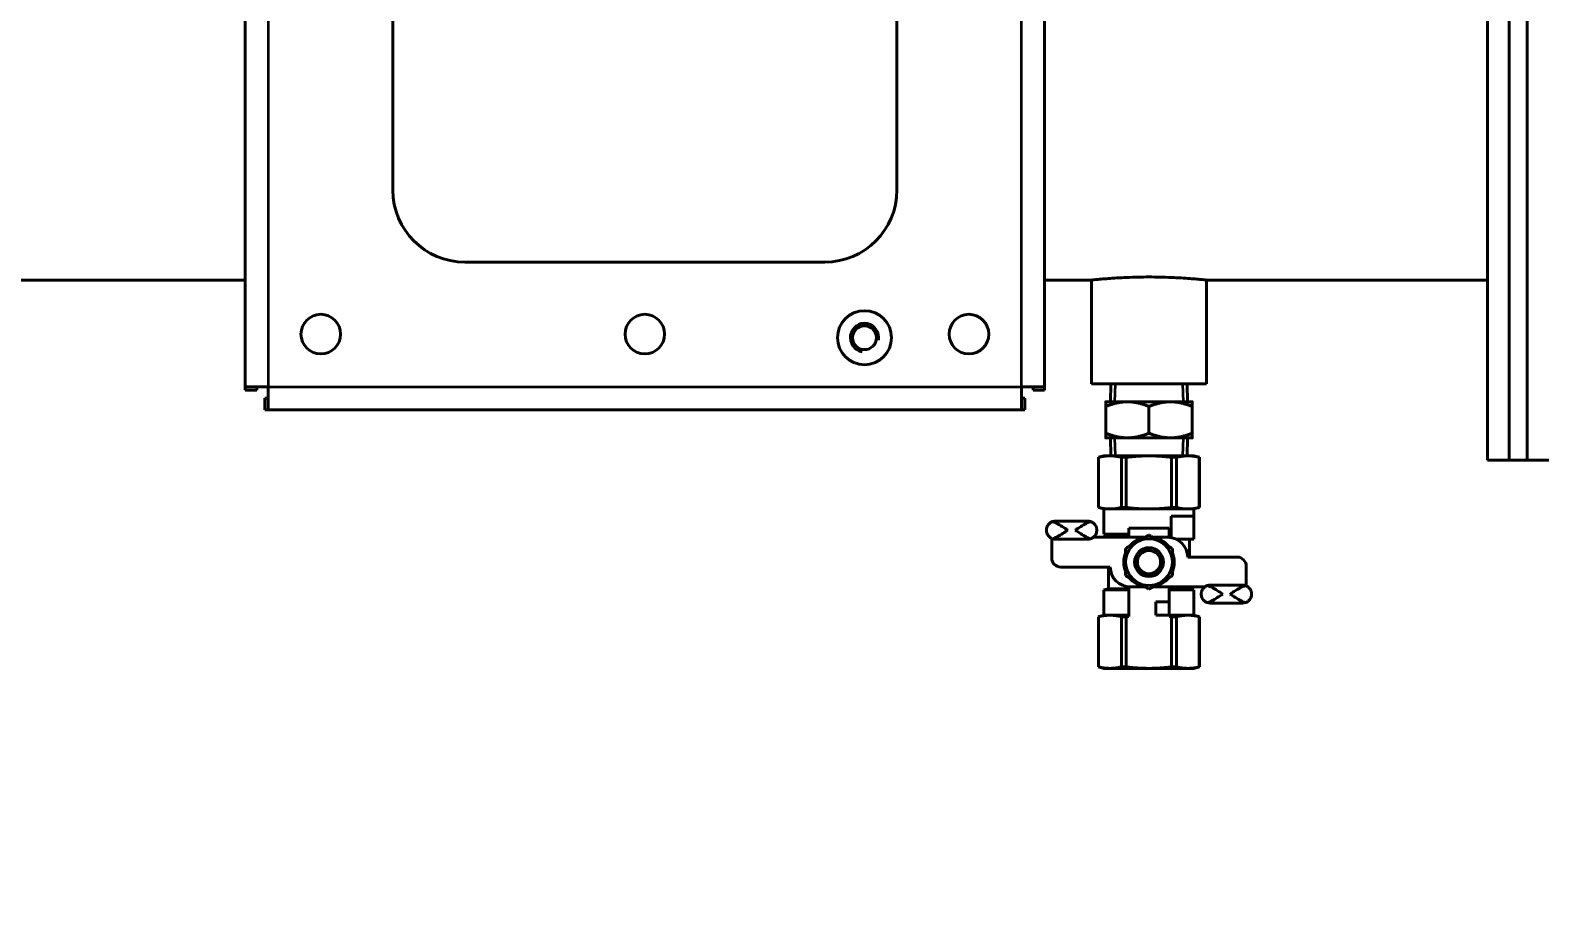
# Model space of a CAD drawing. Header units: millimetres. Extents: x 9486 to 14955, y -5687 to 1872.
# Drawn here: x 11043.2 to 11464.8, y -5046.3 to -4800.5 of the extents above; entities that cross this region are included whole.
import ezdxf

# ---------------------------------------------------------------- set-up
doc = ezdxf.new("R2010")
doc.units = ezdxf.units.MM
doc.layers.add('가시적인 것(ISO)', color=3, linetype='Continuous', lineweight=40)
doc.layers.add('가시적인 좁은 것(ISO)', color=3, linetype='Continuous', lineweight=35)
doc.styles.add('치수 텍스트_PSTEK_POSCO', font='isocp.shx')
doc.dimstyles.new('치수_PSTEK_POSCO', dxfattribs={"dimscale": 5, "dimtxt": 3, "dimasz": 2, "dimexe": 2, "dimexo": 2.5, "dimgap": 1, "dimtad": 1, "dimrnd": 1e-08, "dimdsep": 46, "dimtxsty": '치수 텍스트_PSTEK_POSCO', "dimcen": 0.09, "dimdle": 10, "dimclrd": 7, "dimclre": 7, "dimclrt": 2, "dimadec": 1, "dimazin": 2, "dimtfac": 1, "dimtmove": 0, "dimatfit": 3, "dimfxl": 0, "dimtolj": 1, "dimlwd": -1, "dimlwe": -1, "dimarcsym": 0})

# ---------------------------------------------------------------- blocks, each defined once
blk = doc.blocks.new('A$C7AB41FA4')
at = {"layer": '가시적인 것(ISO)'}
for p, q in [((-6, 200), (-6, -200)), ((0, 200), (0, -200)), ((0, 200), (0, -200)), ((-351, -179.6), (-351, 179.6)), ((-129, 179.6), (-129, -179.6)), ((-310, -125), (-310, 125)), ((-170, 125), (-170, -125)), ((-190, -145), (-290, -145)), ((-351, -150), (-474, -150)), ((-116, -150), (-129, -150)), ((-116, -150), (-116, -178.8)), ((-84, -150), (-84, -178.8)), ((-6, -150), (-84, -150)), ((-351, -179.6), (-344.6, -179.6)), ((-351, -179.6), (-351, -180.54)), ((-347.8, -180.54), (-351, -180.54)), ((-347.8, -179.6), (-347.8, -180.54)), ((-345, -180), (-345, -179.6)), ((-344.6, -180), (-345, -180)), ((-344.6, -179.6), (-344.6, -186)), ((-135.4, -186), (-135.4, -179.6)), ((-135.4, -179.6), (-129, -179.6)), ((-135, -180), (-135.4, -180)), ((-135, -179.6), (-135, -180)), ((-132.2, -179.6), (-132.2, -180.54)), ((-132.2, -180.54), (-129, -180.54)), ((-129, -180.54), (-129, -179.6)), ((-116, -178.8), (-84, -178.8)), ((-110.56, -178.8), (-110.72, -183.8)), ((-89.44, -178.8), (-89.28, -183.8)), ((-344.6, -182.8), (-345.54, -182.8)), ((-345.54, -182.8), (-345.54, -186)), ((-135.4, -182.8), (-134.46, -182.8)), ((-134.46, -182.8), (-134.46, -186)), ((-106, -183.8), (-112, -183.8)), ((-112, -192.5), (-112, -185.1)), ((-94, -183.8), (-106, -183.8)), ((-100, -192.5), (-100, -185.1)), ((-88, -183.8), (-94, -183.8)), ((-88, -185.1), (-88, -192.5)), ((-345.54, -186), (-344.6, -186)), ((-135.4, -186), (-344.6, -186)), ((-135.4, -186), (-134.46, -186)), ((-106, -193.8), (-112, -193.8)), ((-110.56, -198.8), (-110.72, -193.8)), ((-94, -193.8), (-106, -193.8)), ((-88, -193.8), (-94, -193.8)), ((-89.44, -198.8), (-89.28, -193.8)), ((-112.5, -198.8), (-114, -199.2)), ((-113.98, -199.2), (-114, -199.2)), ((-114, -199.2), (-114, -213.15)), ((-113.98, -199.2), (-113.98, -213.15)), ((-110.83, -198.8), (-112.5, -198.8)), ((-100, -198.8), (-110.83, -198.8)), ((-107.67, -213.15), (-107.67, -199.2)), ((-106.3, -199.2), (-107.67, -199.2)), ((-106.3, -199.2), (-106.3, -213.15)), ((-89.17, -198.8), (-100, -198.8)), ((-93.7, -213.15), (-93.7, -199.2)), ((-92.33, -199.2), (-93.7, -199.2)), ((-92.33, -199.2), (-92.33, -213.15)), ((-87.5, -198.8), (-89.17, -198.8)), ((-87.5, -198.8), (-86, -199.2)), ((-86.02, -213.15), (-86.02, -199.2)), ((-86, -199.2), (-86.02, -199.2)), ((-86, -199.2), (-86, -213.15)), ((0, -200), (-6, -200)), ((-113.98, -213.15), (-114, -213.15)), ((-112.5, -213.55), (-114, -213.15)), ((-110.83, -213.55), (-112.5, -213.55)), ((-112.5, -213.55), (-112.5, -220.59)), ((-100, -213.55), (-110.83, -213.55)), ((-106.3, -213.15), (-107.67, -213.15)), ((-89.17, -213.55), (-100, -213.55)), ((-92.33, -213.15), (-93.7, -213.15)), ((-87.5, -213.55), (-89.17, -213.55)), ((-87.5, -213.55), (-86, -213.15)), ((-87.5, -213.55), (-87.5, -215.55)), ((-86, -213.15), (-86.02, -213.15)), ((-117, -216.92), (-126, -216.92)), ((-105.62, -218.92), (-105.62, -221.42)), ((-100, -218.92), (-105.62, -218.92)), ((-94.38, -218.92), (-100, -218.92)), ((-94.38, -221.44), (-94.38, -218.92)), ((-93.88, -215.55), (-93.88, -221.5)), ((-87.5, -215.55), (-93.88, -215.55)), ((-87.5, -221.92), (-87.5, -215.55)), ((-127, -227.17), (-127, -221.72)), ((-117, -221.92), (-126, -221.92)), ((-101.32, -221.42), (-115.5, -221.42)), ((-105.62, -220.59), (-112.5, -220.59)), ((-111.25, -220.92), (-112.5, -220.59)), ((-105.62, -220.92), (-111.25, -220.92)), ((-111.25, -220.92), (-111.25, -221.42)), ((-94.75, -221.42), (-98.68, -221.42)), ((-93.88, -220.59), (-94.38, -220.59)), ((-93.88, -220.92), (-94.38, -220.92)), ((-92.46, -221.92), (-87.5, -221.92)), ((-88.75, -221.92), (-88.75, -226.92)), ((-75.5, -226.92), (-89.25, -226.92)), ((-124.5, -229.67), (-110.75, -229.67)), ((-111.25, -229.67), (-111.25, -235.68)), ((-73, -234.88), (-73, -229.42)), ((-111.25, -235.68), (-112.5, -236.01)), ((-105.62, -236.01), (-112.5, -236.01)), ((-112.5, -236.01), (-112.5, -243.05)), ((-105.62, -235.68), (-111.25, -235.68)), ((-105.62, -235.16), (-105.62, -243.37)), ((-101.32, -235.17), (-105.25, -235.17)), ((-84.5, -235.17), (-98.68, -235.17)), ((-94.38, -239.3), (-94.38, -235.17)), ((-88.75, -235.68), (-94.38, -235.68)), ((-87.5, -236.01), (-94.38, -236.01)), ((-88.75, -235.17), (-88.75, -235.68)), ((-88.75, -235.68), (-87.5, -236.01)), ((-87.5, -236.01), (-87.5, -243.05)), ((-74, -234.67), (-83, -234.67)), ((-98.12, -239.3), (-98.12, -243.05)), ((-94.38, -239.3), (-98.12, -239.3)), ((-94.38, -243.05), (-94.38, -239.3)), ((-74, -239.67), (-83, -239.67)), ((-112.5, -243.05), (-114, -243.45)), ((-113.98, -243.45), (-114, -243.45)), ((-114, -243.45), (-114, -257.4)), ((-113.98, -257.4), (-113.98, -243.45)), ((-110.83, -243.05), (-112.5, -243.05)), ((-105.62, -243.05), (-110.83, -243.05)), ((-107.67, -243.45), (-107.67, -257.4)), ((-106.3, -243.45), (-107.67, -243.45)), ((-106.3, -257.4), (-106.3, -243.45)), ((-98.12, -243.05), (-94.38, -243.05)), ((-94.38, -243.37), (-94.38, -243.05)), ((-89.17, -243.05), (-94.38, -243.05)), ((-92.33, -243.45), (-93.7, -243.45)), ((-93.7, -243.45), (-93.7, -257.4)), ((-92.33, -257.4), (-92.33, -243.45)), ((-87.5, -243.05), (-89.17, -243.05)), ((-87.5, -243.05), (-86, -243.45)), ((-86, -243.45), (-86.02, -243.45)), ((-86.02, -243.45), (-86.02, -257.4)), ((-86, -243.45), (-86, -257.4)), ((-113.98, -257.4), (-114, -257.4)), ((-112.5, -257.8), (-114, -257.4)), ((-110.83, -257.8), (-112.5, -257.8)), ((-100, -257.8), (-110.83, -257.8)), ((-106.3, -257.4), (-107.67, -257.4)), ((-89.17, -257.8), (-100, -257.8)), ((-92.33, -257.4), (-93.7, -257.4)), ((-87.5, -257.8), (-89.17, -257.8)), ((-87.5, -257.8), (-86, -257.4)), ((-86, -257.4), (-86.02, -257.4))]:
    blk.add_line(p, q, dxfattribs=at)
for centre, radius in [((-330, -165), 5.5), ((-240, -165), 5.5), ((-179, -166), 7.5), ((-150, -165), 5.5), ((-179, -166), 3.32), ((-100, -228.3), 4), ((-100, -228.3), 3.23)]:
    blk.add_circle(centre, radius, dxfattribs=at)
for centre, radius, start, end in [((-290, -125), 20, 180, 270), ((-190, -125), 20, 270, 0), ((-126, -219.42), 2.5, 90, 107.2809), ((-117, -219.42), 2.5, 72.7191, 90), ((-126, -219.42), 2.5, 252.7191, 270), ((-117, -219.42), 2.5, 270, 287.2809), ((-100, -228.3), 6.5, 120, 180), ((-100, -228.3), 7, 98.2132, 141.7868), ((-100, -228.3), 6.5, 60, 120), ((-100, -228.3), 7, 38.2132, 81.7868), ((-100, -228.3), 6.5, 0, 60), ((-94.75, -226.92), 5.5, 0, 90), ((-124.5, -227.17), 2.5, 180, 270), ((-100, -228.3), 7, 158.2132, 201.7868), ((-100, -228.3), 7, 338.2132, 21.7868), ((-75.5, -229.42), 2.5, 0, 90), ((-105.25, -229.67), 5.5, 180, 270), ((-100, -228.3), 6.5, 180, 240), ((-100, -228.3), 6.5, 300, 0), ((-100, -228.3), 7, 218.2132, 261.7868), ((-100, -228.3), 6.5, 240, 300), ((-100, -228.3), 7, 278.2132, 321.7868), ((-83, -237.17), 2.5, 90, 107.2809), ((-74, -237.17), 2.5, 72.7191, 90), ((-83, -237.17), 2.5, 252.7191, 270), ((-74, -237.17), 2.5, 270, 287.2809)]:
    blk.add_arc(centre, radius, start, end, dxfattribs=at)
for points, knots in [([(-116, -150), (-115.96, -150), (-115.9, -149.99), (-115.5, -149.95), (-115.19, -149.92), (-114.37, -149.83), (-113.86, -149.79), (-112.69, -149.68), (-112.02, -149.63), (-110.6, -149.52), (-109.8, -149.46), (-108.06, -149.36), (-107.11, -149.31), (-105.14, -149.23), (-104.11, -149.2), (-102.04, -149.15), (-101.01, -149.14), (-100, -149.14)], [7.238297, 7.238297, 7.238297, 7.238297, 7.539892, 7.539892, 7.841487, 7.841487, 8.143082, 8.143082, 8.444678, 8.444678, 8.746274, 8.746274, 9.04787, 9.04787, 9.349467, 9.349467, 9.651063, 9.651063, 9.651063, 9.651063]), ([(-100, -149.14), (-98.99, -149.14), (-97.96, -149.15), (-95.89, -149.2), (-94.86, -149.23), (-92.89, -149.31), (-91.94, -149.36), (-90.2, -149.46), (-89.4, -149.52), (-87.98, -149.63), (-87.31, -149.68), (-86.14, -149.79), (-85.63, -149.83), (-84.81, -149.92), (-84.5, -149.95), (-84.1, -149.99), (-84.04, -150), (-84, -150)], [0, 0, 0, 0, 0.301596, 0.301596, 0.603193, 0.603193, 0.904789, 0.904789, 1.206386, 1.206386, 1.507981, 1.507981, 1.809576, 1.809576, 2.111171, 2.111171, 2.412766, 2.412766, 2.412766, 2.412766]), ([(-126.74, -217.04), (-126.81, -217.06), (-126.87, -217.08), (-127.22, -217.22), (-127.46, -217.38), (-127.93, -217.79), (-128.15, -218.1), (-128.44, -218.76), (-128.5, -219.11), (-128.5, -219.42)], [1.4866648, 1.4866648, 1.4866648, 1.4866648, 1.5135711, 1.5135711, 1.6349229, 1.6349229, 1.8118874, 1.8118874, 1.9888519, 1.9888519, 1.9888519, 1.9888519]), ([(-126.74, -217.04), (-126.68, -217.06), (-126.61, -217.08), (-126.23, -217.22), (-125.89, -217.38), (-125.11, -217.79), (-124.6, -218.1), (-123.54, -218.76), (-123, -219.11), (-122.5, -219.42)], [1.4868285, 1.4868285, 1.4868285, 1.4868285, 1.5137348, 1.5137348, 1.6350866, 1.6350866, 1.8120511, 1.8120511, 1.9890156, 1.9890156, 1.9890156, 1.9890156]), ([(-116.26, -217.04), (-116.32, -217.06), (-116.39, -217.08), (-116.77, -217.22), (-117.11, -217.38), (-117.89, -217.79), (-118.4, -218.1), (-119.46, -218.76), (-120, -219.11), (-120.5, -219.42)], [1.4866829, 1.4866829, 1.4866829, 1.4866829, 1.5135892, 1.5135892, 1.6349409, 1.6349409, 1.8119055, 1.8119055, 1.98887, 1.98887, 1.98887, 1.98887]), ([(-116.26, -217.04), (-116.19, -217.06), (-116.13, -217.08), (-115.78, -217.22), (-115.54, -217.38), (-115.07, -217.79), (-114.85, -218.1), (-114.56, -218.76), (-114.5, -219.11), (-114.5, -219.42)], [1.4866648, 1.4866648, 1.4866648, 1.4866648, 1.5135711, 1.5135711, 1.6349229, 1.6349229, 1.8118874, 1.8118874, 1.9888519, 1.9888519, 1.9888519, 1.9888519]), ([(-126.74, -221.81), (-126.81, -221.79), (-126.87, -221.77), (-127.22, -221.63), (-127.46, -221.47), (-127.93, -221.06), (-128.15, -220.75), (-128.44, -220.09), (-128.5, -219.74), (-128.5, -219.42)], [-0.5021871, -0.5021871, -0.5021871, -0.5021871, -0.4752808, -0.4752808, -0.3539291, -0.3539291, -0.1769645, -0.1769645, 0, 0, 0, 0]), ([(-126.74, -221.81), (-126.65, -221.78), (-126.55, -221.75), (-126.1, -221.57), (-125.73, -221.39), (-124.94, -220.96), (-124.45, -220.66), (-123.46, -220.05), (-122.96, -219.72), (-122.5, -219.42)], [-0.501836, -0.501836, -0.501836, -0.501836, -0.4628306, -0.4628306, -0.3288649, -0.3288649, -0.1644325, -0.1644325, 0, 0, 0, 0]), ([(-116.26, -221.81), (-116.32, -221.79), (-116.39, -221.77), (-116.77, -221.63), (-117.11, -221.47), (-117.89, -221.06), (-118.4, -220.75), (-119.46, -220.09), (-120, -219.74), (-120.5, -219.42)], [-0.5021871, -0.5021871, -0.5021871, -0.5021871, -0.4752808, -0.4752808, -0.3539291, -0.3539291, -0.1769645, -0.1769645, 0, 0, 0, 0]), ([(-116.26, -221.81), (-116.19, -221.79), (-116.13, -221.77), (-115.78, -221.63), (-115.54, -221.47), (-115.07, -221.06), (-114.85, -220.75), (-114.56, -220.09), (-114.5, -219.74), (-114.5, -219.42)], [-0.5021871, -0.5021871, -0.5021871, -0.5021871, -0.4752808, -0.4752808, -0.3539291, -0.3539291, -0.1769645, -0.1769645, 0, 0, 0, 0]), ([(-83.74, -234.79), (-83.84, -234.82), (-83.93, -234.85), (-84.32, -235.03), (-84.57, -235.21), (-85, -235.64), (-85.2, -235.94), (-85.44, -236.55), (-85.5, -236.88), (-85.5, -237.17)], [1.4871796, 1.4871796, 1.4871796, 1.4871796, 1.526185, 1.526185, 1.6601507, 1.6601507, 1.8245831, 1.8245831, 1.9890156, 1.9890156, 1.9890156, 1.9890156]), ([(-83.74, -234.79), (-83.68, -234.81), (-83.61, -234.83), (-83.23, -234.97), (-82.89, -235.13), (-82.11, -235.54), (-81.6, -235.85), (-80.54, -236.51), (-80, -236.86), (-79.5, -237.17)], [-0.5021871, -0.5021871, -0.5021871, -0.5021871, -0.4752808, -0.4752808, -0.3539291, -0.3539291, -0.1769645, -0.1769645, 0, 0, 0, 0]), ([(-73.26, -234.79), (-73.32, -234.81), (-73.39, -234.83), (-73.77, -234.97), (-74.11, -235.13), (-74.89, -235.54), (-75.4, -235.85), (-76.46, -236.51), (-77, -236.86), (-77.5, -237.17)], [1.4866829, 1.4866829, 1.4866829, 1.4866829, 1.5135892, 1.5135892, 1.6349409, 1.6349409, 1.8119055, 1.8119055, 1.98887, 1.98887, 1.98887, 1.98887]), ([(-73.26, -234.79), (-73.19, -234.81), (-73.13, -234.83), (-72.78, -234.97), (-72.54, -235.13), (-72.07, -235.54), (-71.85, -235.85), (-71.56, -236.51), (-71.5, -236.86), (-71.5, -237.17)], [-0.5021871, -0.5021871, -0.5021871, -0.5021871, -0.4752808, -0.4752808, -0.3539291, -0.3539291, -0.1769645, -0.1769645, 0, 0, 0, 0]), ([(-83.74, -239.56), (-83.81, -239.54), (-83.87, -239.52), (-84.22, -239.38), (-84.46, -239.22), (-84.93, -238.81), (-85.15, -238.5), (-85.44, -237.84), (-85.5, -237.49), (-85.5, -237.17)], [-0.5021871, -0.5021871, -0.5021871, -0.5021871, -0.4752808, -0.4752808, -0.3539291, -0.3539291, -0.1769645, -0.1769645, 0, 0, 0, 0]), ([(-83.74, -239.56), (-83.68, -239.54), (-83.61, -239.52), (-83.23, -239.38), (-82.89, -239.22), (-82.11, -238.81), (-81.6, -238.5), (-80.54, -237.84), (-80, -237.49), (-79.5, -237.17)], [1.4866829, 1.4866829, 1.4866829, 1.4866829, 1.5135892, 1.5135892, 1.6349409, 1.6349409, 1.8119055, 1.8119055, 1.98887, 1.98887, 1.98887, 1.98887]), ([(-73.26, -239.56), (-73.32, -239.54), (-73.39, -239.52), (-73.77, -239.38), (-74.11, -239.22), (-74.89, -238.81), (-75.4, -238.5), (-76.46, -237.84), (-77, -237.49), (-77.5, -237.17)], [-0.5021871, -0.5021871, -0.5021871, -0.5021871, -0.4752808, -0.4752808, -0.3539291, -0.3539291, -0.1769645, -0.1769645, 0, 0, 0, 0]), ([(-73.26, -239.56), (-73.19, -239.54), (-73.13, -239.52), (-72.78, -239.38), (-72.54, -239.22), (-72.07, -238.81), (-71.85, -238.5), (-71.56, -237.84), (-71.5, -237.49), (-71.5, -237.17)], [1.4866829, 1.4866829, 1.4866829, 1.4866829, 1.5135892, 1.5135892, 1.6349409, 1.6349409, 1.8119055, 1.8119055, 1.98887, 1.98887, 1.98887, 1.98887])]:
    blk.add_open_spline(points, degree=3, knots=knots, dxfattribs=at)
for points, weights in [([(-112, -185.1), (-108.78, -183.8), (-106, -183.8)], [1.01001874936, 1.04314139574, 1]), ([(-112, -183.8), (-112, -183.8), (-112, -185.1)], [1, 1.04314139574, 1.01001874936]), ([(-106, -183.8), (-103.22, -183.8), (-100, -185.1)], [1, 1.04314139574, 1.01001874936]), ([(-100, -185.1), (-96.78, -183.8), (-94, -183.8)], [1.01001874936, 1.04314139574, 1]), ([(-94, -183.8), (-91.22, -183.8), (-88, -185.1)], [1, 1.04314139574, 1.01001874936]), ([(-88, -185.1), (-88, -183.8), (-88, -183.8)], [1.01001874936, 1.04314139574, 1]), ([(-106, -193.8), (-108.78, -193.8), (-112, -192.5)], [1, 1.04314139574, 1.01001874936]), ([(-112, -192.5), (-112, -193.8), (-112, -193.8)], [1.01001874936, 1.04314139574, 1]), ([(-100, -192.5), (-103.22, -193.8), (-106, -193.8)], [1.01001874936, 1.04314139574, 1]), ([(-94, -193.8), (-96.78, -193.8), (-100, -192.5)], [1, 1.04314139574, 1.01001874936]), ([(-88, -192.5), (-91.22, -193.8), (-94, -193.8)], [1.01001874936, 1.04314139574, 1]), ([(-88, -193.8), (-88, -193.8), (-88, -192.5)], [1, 1.04314139574, 1.01001874936]), ([(-110.83, -198.8), (-112.31, -198.8), (-113.98, -199.2)], [3.35119200881, 3.35119200881, 3.1615018951]), ([(-107.67, -199.2), (-109.34, -198.8), (-110.83, -198.8)], [3.1615018951, 3.35119200881, 3.35119200881]), ([(-106.3, -199.2), (-102.97, -198.8), (-100, -198.8)], [3.1615018951, 3.35119200881, 3.35119200881]), ([(-100, -198.8), (-97.03, -198.8), (-93.7, -199.2)], [3.35119200881, 3.35119200881, 3.1615018951]), ([(-89.17, -198.8), (-90.66, -198.8), (-92.33, -199.2)], [3.35119200881, 3.35119200881, 3.1615018951]), ([(-86.02, -199.2), (-87.69, -198.8), (-89.17, -198.8)], [3.1615018951, 3.35119200881, 3.35119200881]), ([(-113.98, -213.15), (-112.31, -213.55), (-110.83, -213.55)], [3.1615018951, 3.35119200881, 3.35119200881]), ([(-110.83, -213.55), (-109.34, -213.55), (-107.67, -213.15)], [3.35119200881, 3.35119200881, 3.1615018951]), ([(-106.3, -213.15), (-102.97, -213.55), (-100, -213.55)], [3.1615018951, 3.35119200881, 3.35119200881]), ([(-100, -213.55), (-97.03, -213.55), (-93.7, -213.15)], [3.35119200881, 3.35119200881, 3.1615018951]), ([(-92.33, -213.15), (-90.66, -213.55), (-89.17, -213.55)], [3.1615018951, 3.35119200881, 3.35119200881]), ([(-89.17, -213.55), (-87.69, -213.55), (-86.02, -213.15)], [3.35119200881, 3.35119200881, 3.1615018951]), ([(-106.5, -224.55), (-104.76, -223.54), (-103.25, -222.67)], [3.00666419939, 3.23923048458, 3.23923048458]), ([(-103.25, -222.67), (-101.74, -221.8), (-100, -220.79)], [3.23923048458, 3.23923048458, 3.00666419939]), ([(-96.75, -222.67), (-98.26, -221.8), (-100, -220.79)], [3.23923048458, 3.23923048458, 3.00666419939]), ([(-93.5, -224.55), (-95.24, -223.54), (-96.75, -222.67)], [3.00666419939, 3.23923048458, 3.23923048458]), ([(-106.5, -224.55), (-106.5, -226.56), (-106.5, -228.3)], [3.00666419939, 3.23923048458, 3.23923048458]), ([(-93.5, -228.3), (-93.5, -226.56), (-93.5, -224.55)], [3.23923048458, 3.23923048458, 3.00666419939]), ([(-106.5, -228.3), (-106.5, -230.04), (-106.5, -232.05)], [3.23923048458, 3.23923048458, 3.00666419939]), ([(-93.5, -232.05), (-93.5, -230.04), (-93.5, -228.3)], [3.00666419939, 3.23923048458, 3.23923048458]), ([(-106.5, -232.05), (-104.76, -233.06), (-103.25, -233.93)], [3.00666419939, 3.23923048458, 3.23923048458]), ([(-103.25, -233.93), (-101.74, -234.8), (-100, -235.81)], [3.23923048458, 3.23923048458, 3.00666419939]), ([(-100, -235.81), (-98.26, -234.8), (-96.75, -233.93)], [3.00666419939, 3.23923048458, 3.23923048458]), ([(-96.75, -233.93), (-95.24, -233.06), (-93.5, -232.05)], [3.23923048458, 3.23923048458, 3.00666419939]), ([(-113.98, -243.45), (-112.31, -243.05), (-110.83, -243.05)], [3.1615018951, 3.35119200881, 3.35119200881]), ([(-110.83, -243.05), (-109.34, -243.05), (-107.67, -243.45)], [3.35119200881, 3.35119200881, 3.1615018951]), ([(-106.3, -243.45), (-105.96, -243.41), (-105.62, -243.37)], [3.1615018951, 3.18006367675, 3.19680912896]), ([(-94.38, -243.37), (-94.04, -243.41), (-93.7, -243.45)], [3.19680912896, 3.18006367675, 3.1615018951]), ([(-92.33, -243.45), (-90.66, -243.05), (-89.17, -243.05)], [3.1615018951, 3.35119200881, 3.35119200881]), ([(-89.17, -243.05), (-87.69, -243.05), (-86.02, -243.45)], [3.35119200881, 3.35119200881, 3.1615018951]), ([(-110.83, -257.8), (-112.31, -257.8), (-113.98, -257.4)], [3.35119200881, 3.35119200881, 3.1615018951]), ([(-107.67, -257.4), (-109.34, -257.8), (-110.83, -257.8)], [3.1615018951, 3.35119200881, 3.35119200881]), ([(-106.3, -257.4), (-102.97, -257.8), (-100, -257.8)], [6.55907645111, 6.95262103817, 6.95262103817]), ([(-89.17, -257.8), (-90.66, -257.8), (-92.33, -257.4)], [3.35119200881, 3.35119200881, 3.1615018951]), ([(-86.02, -257.4), (-87.69, -257.8), (-89.17, -257.8)], [3.1615018951, 3.35119200881, 3.35119200881])]:
    blk.add_rational_spline(points, weights, degree=2, dxfattribs=at)
blk.add_rational_spline([(-100, -257.8), (-98.88, -257.8), (-95.81, -257.65), (-93.7, -257.4)], [6.95262103817, 6.95262103817, 6.80396814898, 6.55907645111], degree=2, knots=[-16.569992, -16.569992, -16.569992, -14.960664, -12.309447, -12.309447, -12.309447], dxfattribs=at)
at = {"layer": '가시적인 좁은 것(ISO)'}
for p, q in [((-344.6, 179.6), (-344.6, -179.6)), ((-135.4, -179.6), (-135.4, 179.6)), ((-344.6, -179.6), (-135.4, -179.6)), ((-109.4, -178.8), (-109.56, -183.8)), ((-90.44, -183.8), (-90.6, -178.8)), ((-109.56, -193.8), (-109.4, -198.8)), ((-90.6, -198.8), (-90.44, -193.8))]:
    blk.add_line(p, q, dxfattribs=at)
blk.add_arc((-179, -166), 4, 350, 260, dxfattribs=at)
blk = doc.blocks.new('*D477')
at = {"color": 7}
for p, q in [((10862.19, -4719.82), (10830.67, -4719.82)), ((10840.67, -5239.82), (10840.67, -4729.82)), ((11416.32, -5249.82), (10830.67, -5249.82))]:
    blk.add_line(p, q, dxfattribs=at)
for points in [[(10839.01, -4729.82), (10842.34, -4729.82), (10840.67, -4719.82)], [(10839.01, -5239.82), (10842.34, -5239.82), (10840.67, -5249.82)]]:
    blk.add_solid(points, dxfattribs=at)
at = {"layer": 'Defpoints', "color": 0}
for p in [(10840.67, -4719.82), (10874.69, -4719.82), (11428.82, -5249.82)]:
    blk.add_point(p, dxfattribs=at)
at = {"color": 2, "insert": (10828.17, -4984.82), "char_height": 15, "attachment_point": 5, "rotation": 90, "style": '치수 텍스트_PSTEK_POSCO'}
blk.add_mtext('\\A1;530', dxfattribs=at)
blk = doc.blocks.new('*D478')
at = {"color": 7}
for p, q in [((10973.82, -4932.32), (10973.82, -5387.66)), ((11428.82, -5262.32), (11428.82, -5387.66)), ((10983.82, -5377.66), (11418.82, -5377.66))]:
    blk.add_line(p, q, dxfattribs=at)
for points in [[(10983.82, -5376), (10983.82, -5379.33), (10973.82, -5377.66)], [(11418.82, -5376), (11418.82, -5379.33), (11428.82, -5377.66)]]:
    blk.add_solid(points, dxfattribs=at)
at = {"layer": 'Defpoints', "color": 0}
for p in [(10973.82, -4919.82), (11428.82, -5249.82), (11428.82, -5377.66)]:
    blk.add_point(p, dxfattribs=at)
at = {"color": 2, "insert": (11201.32, -5365.16), "char_height": 15, "attachment_point": 5, "style": '치수 텍스트_PSTEK_POSCO'}
blk.add_mtext('\\A1;455', dxfattribs=at)
blk = doc.blocks.new('*D482')
at = {"color": 7}
for p, q in [((12053.82, -4842.82), (12053.82, -5440.33)), ((10973.82, -4932.32), (10973.82, -5440.33)), ((10983.82, -5430.33), (12043.82, -5430.33))]:
    blk.add_line(p, q, dxfattribs=at)
for points in [[(10983.82, -5428.66), (10983.82, -5431.99), (10973.82, -5430.33)], [(12043.82, -5428.66), (12043.82, -5431.99), (12053.82, -5430.33)]]:
    blk.add_solid(points, dxfattribs=at)
at = {"layer": 'Defpoints', "color": 0}
for p in [(12053.82, -4830.32), (10973.82, -4919.82), (12053.82, -5430.33)]:
    blk.add_point(p, dxfattribs=at)
at = {"color": 2, "insert": (11513.82, -5417.83), "char_height": 15, "attachment_point": 5, "style": '치수 텍스트_PSTEK_POSCO'}
blk.add_mtext('\\A1;1080', dxfattribs=at)

msp = doc.modelspace()

# ---------------------------------------------------------------- linework, layer by layer
at = {"layer": '가시적인 것(ISO)'}
for p, q in [((11453.818, -4519.817), (11453.818, -4919.817)), ((11453.818, -4519.817), (11453.818, -4919.817)), ((11458.818, -4519.817), (11458.818, -4919.817)), ((11458.818, -4919.817), (11458.818, -4519.817)), ((11453.818, -4919.817), (11458.818, -4919.817)), ((11464.818, -4919.817), (11458.818, -4919.817))]:
    msp.add_line(p, q, dxfattribs=at)

# ---------------------------------------------------------------- block references
msp.add_blockref('A$C7AB41FA4', (11453.818, -4719.817))

# ---------------------------------------------------------------- dimensions: what is measured, and where the dimension line sits
dim = msp.add_linear_dim(base=(10840.673, -4719.817), p1=(11428.818, -5249.817), p2=(10874.687, -4719.817), angle=90, dimstyle='치수_PSTEK_POSCO')
dim.commit()
dim.dimension.update_dxf_attribs({"geometry": '*D477', "text_midpoint": (10828.173, -4984.817)})
for base, p2, picture, middle in [((12053.818, -5430.327), (12053.818, -4830.317), '*D482', (11513.818, -5417.827)), ((11428.818, -5377.664), (11428.818, -5249.817), '*D478', (11201.318, -5365.164))]:
    dim = msp.add_linear_dim(base=base, p1=(10973.818, -4919.817), p2=p2, dimstyle='치수_PSTEK_POSCO')
    dim.commit()
    dim.dimension.update_dxf_attribs({"geometry": picture, "text_midpoint": middle})

doc.saveas('drawing.dxf')
